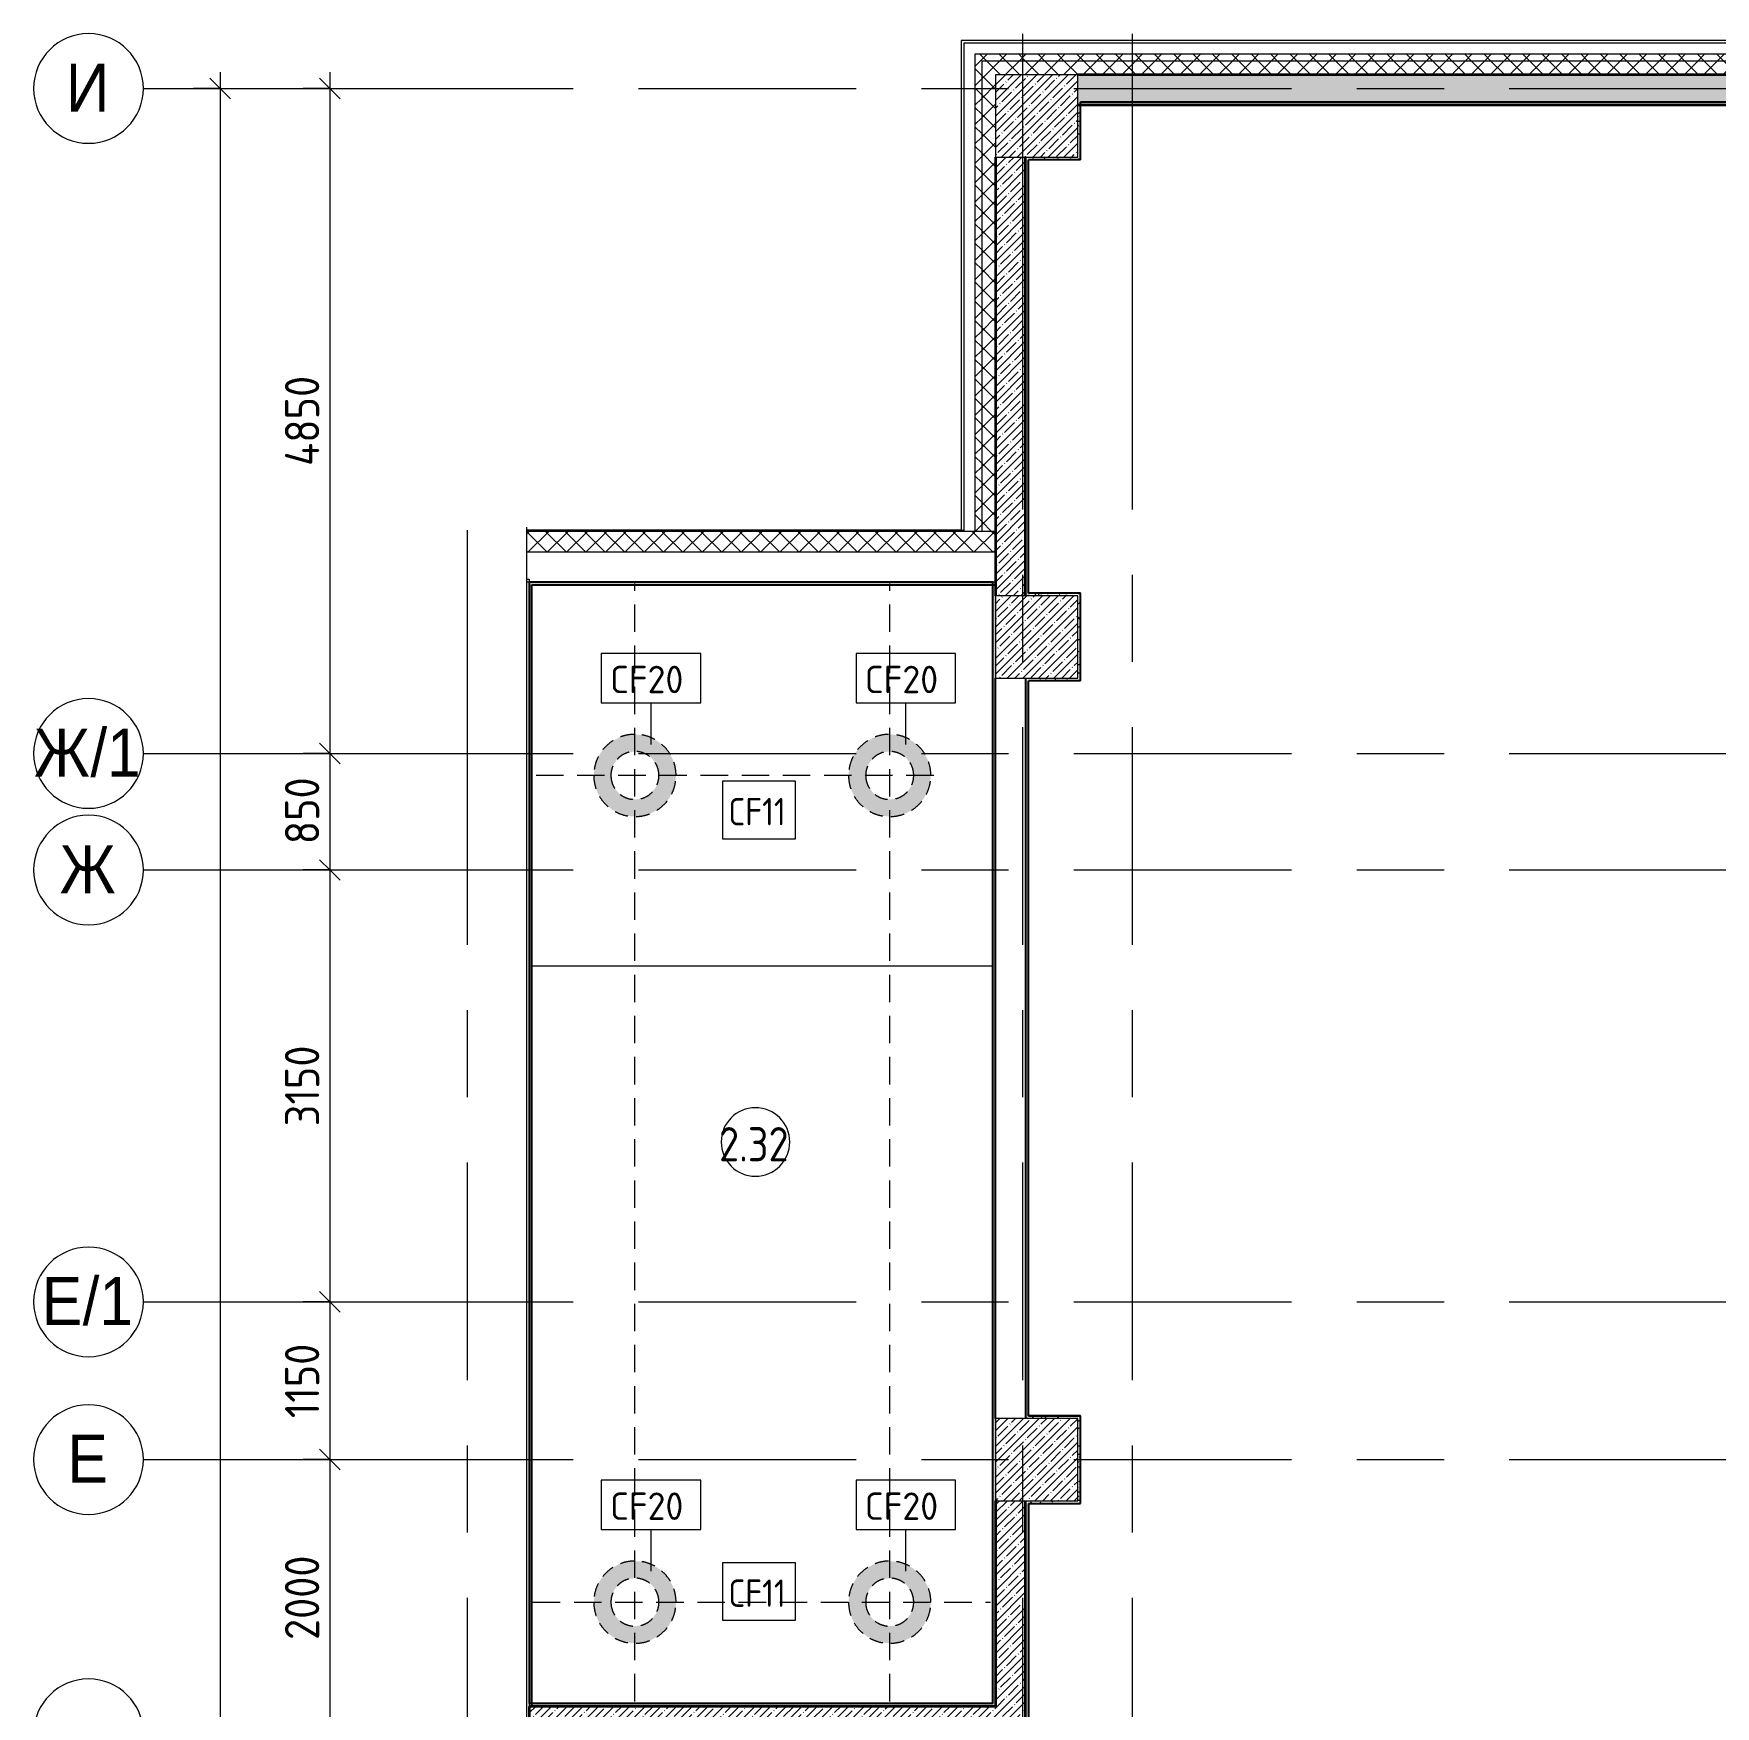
# Model space of a CAD drawing. Header units: millimetres. Extents: x 35146 to 234858, y -8553 to 29000.
# Drawn here: x 35146 to 47410, y 15200 to 27400 of the extents above; entities that cross this region are included whole.
import ezdxf

# ---------------------------------------------------------------- set-up
doc = ezdxf.new("R2010")
doc.units = ezdxf.units.MM
for name, pattern in [('200_ШТРИХ__ш1_п0_6_', [160, 100, -60]), ('ADSK_Штрих_ш2 п1', [300, 200, -100]), ('Осевая', [3175, 635, -476.25, 1587.5, -476.25])]:
    doc.linetypes.add(name, pattern=pattern)
for name, color, linetype, lineweight in [('A-ANNO-DIMS', 7, 'Continuous', 9), ('A-ANNO-DIMS-100', 7, 'Continuous', 9), ('A-AREA-IDEN', 7, 'Continuous', 9), ('A-CLNG-IDEN', 7, 'Continuous', 9), ('A-DETL-1', 7, 'ADSK_Штрих_ш2 п1', 9), ('A-DETL-GENF', 7, 'Continuous', 9), ('A-DETL-MBND', 7, '200_ШТРИХ__ш1_п0_6_', 9), ('A-DETL-MBND-1', 7, 'Continuous', 9), ('A-FLOR', 7, 'Continuous', 9), ('A-WALL', 7, 'Continuous', 9), ('I-WALL', 7, 'Continuous', 9), ('S-COLS', 7, 'Continuous', 9), ('Оси', 7, 'Continuous', 9), ('Оси-1', 7, 'Continuous', 20), ('Оси-2', 7, 'Осевая', 9)]:
    doc.layers.add(name, color=color, linetype=linetype, lineweight=lineweight)
for name, color, linetype, lineweight, true_color in [('A-WALL-1', 7, 'Continuous', 25, 0x3c3c3c), ('A-WALL-2', 7, 'Continuous', 13, 0x3c3c3c), ('A-WALL-3', 7, 'Continuous', 35, 0x3c3c3c), ('A-WALL-FNSH-1', 7, 'Continuous', 9, 0x3c3c3c), ('A-WALL-FNSH-2', 7, 'Continuous', 13, 0x3c3c3c), ('G-ANNO-TEXT-1', 7, 'Continuous', 9, 0x3c3c3c)]:
    doc.layers.add(name, color=color, linetype=linetype, lineweight=lineweight, true_color=true_color)
doc.styles.add('Arial', font='arial.ttf', dxfattribs={"width": 0.9, "height": 350})
doc.styles.add('GOST Common', font='GOST_Common.ttf', dxfattribs={"width": 0.9, "height": 250})
doc.styles.add('GOST Common_1', font='GOST_Common.ttf', dxfattribs={"height": 200})
doc.styles.add('GOST Common_3', font='GOST_Common.ttf', dxfattribs={"width": 0.9, "height": 200})
doc.styles.add('ISOCPEUR', font='isocpeur.ttf', dxfattribs={"width": 0.9, "height": 250})
doc.dimstyles.new('ISO-2_5_0_9К_БОЛЬШОЙ', dxfattribs={"dimscale": 304.8, "dimtxt": 248.995294, "dimasz": 0.492126, "dimexe": 0.393701, "dimexo": 0.984252, "dimgap": 0, "dimtad": 1, "dimdec": 0, "dimrnd": 10, "dimzin": 0, "dimdsep": 46, "dimtxsty": 'ISOCPEUR', "dimblk1": 'OBLIQUE', "dimblk2": 'OBLIQUE', "dimsah": 1, "dimcen": 0.09, "dimdle": 0.393701, "dimazin": 0, "dimtfac": 1, "dimtdec": 4, "dimtix": 1, "dimtmove": 0, "dimatfit": 3, "dimfxl": 1, "dimtvp": 1, "dimtolj": 1, "dimtzin": 0, "dimarcsym": 2})
doc.dimstyles.new('ISO-2_5_0_9К_БОЛЬШОЙ_1', dxfattribs={"dimscale": 304.8, "dimtxt": 248.995294, "dimasz": 0.492126, "dimexe": 0.393701, "dimexo": 0.984252, "dimgap": 0, "dimtad": 1, "dimdec": 0, "dimrnd": 10, "dimzin": 0, "dimdsep": 46, "dimtxsty": 'ISOCPEUR', "dimblk1": 'OBLIQUE', "dimblk2": 'OBLIQUE', "dimsah": 1, "dimcen": 0.09, "dimdle": 0.393701, "dimazin": 0, "dimtfac": 1, "dimtdec": 4, "dimtix": 1, "dimtmove": 2, "dimatfit": 3, "dimfxl": 1, "dimtvp": 1, "dimtolj": 1, "dimtzin": 0, "dimarcsym": 2})
pattern_1 = [(45, (0, 0), (-57.02463, 57.02463), []), (45, (57.025, 0), (-57.02463, 57.02463), [100.806, -20.161, 3.353, -16.808])]
pattern_2 = [(45, (0, 0), (-70.71068, 70.71068), []), (135, (0, 0), (-70.71068, -70.71068), [])]
pattern_3 = [(0, (0, 0), (121.92, 30.48), [10.058, -81.382, 10.058, -81.382, -487.68]), (0, (0, 0), (121.92, 30.48), [-182.88, 10.058, -172.822, 10.058, -81.382, -213.36]), (0, (0, 0), (121.92, 30.48), [-457.2, 10.058, -50.902, 10.058, -142.342]), (120, (45.72, 15.24), (-87.356454, 90.345817), [10.058, -81.382, 10.058, -81.382, -487.68]), (120, (45.72, 15.24), (-87.356454, 90.345817), [-182.88, 10.058, -172.822, 10.058, -81.382, -213.36]), (120, (45.72, 15.24), (-87.356454, 90.345817), [-457.2, 10.058, -50.902, 10.058, -142.342]), (240, (60.96, 76.2), (-34.563546, -120.825817), [10.058, -81.382, 10.058, -81.382, -487.68]), (240, (60.96, 76.2), (-34.563546, -120.825817), [-182.88, 10.058, -172.822, 10.058, -81.382, -213.36]), (240, (60.96, 76.2), (-34.563546, -120.825817), [-457.2, 10.058, -50.902, 10.058, -142.342])]

# ---------------------------------------------------------------- blocks, each defined once
blk = doc.blocks.new('BSC_Колонна _Прямоугольная - 600х600-V15-План потолков с обозначением видов отделки и геометрии 2 этажа в осях 12-23')
at = {"layer": 'S-COLS'}
h = blk.add_hatch(dxfattribs=at)
h.set_pattern_fill('FP_23', color=256, style=0, pattern_type=2)
h.set_pattern_definition([(45, (-42460, -26800), (-57.02463, 57.02463), []), (45, (-42402.975, -26800), (-57.02463, 57.02463), [100.806, -20.161, 3.353, -16.808])])
h.paths.add_polyline_path([(-300, -300), (300, -300), (300, 300), (-300, 300), (-300, 171)])
for p, q in [((300, 300), (-300, 300)), ((-300, 300), (-300, -300)), ((300, -300), (300, 300)), ((-300, -300), (300, -300))]:
    blk.add_line(p, q, dxfattribs=at)
blk = doc.blocks.new('BSC_Колонна _Прямоугольная - 600х600-V18-План потолков с обозначением видов отделки и геометрии 2 этажа в осях 12-23')
at = {"layer": 'S-COLS'}
h = blk.add_hatch(dxfattribs=at)
h.set_pattern_fill('FP_27', color=256, style=0, pattern_type=2)
h.set_pattern_definition([(45, (-42460, -17000), (-57.02463, 57.02463), []), (45, (-42402.975, -17000), (-57.02463, 57.02463), [100.806, -20.161, 3.353, -16.808])])
h.paths.add_polyline_path([(-300, -300), (300, -300), (300, 300), (-300, 300)])
for p, q in [((300, 300), (-300, 300)), ((-300, 300), (-300, -300)), ((300, -300), (300, 300)), ((-300, -300), (300, -300))]:
    blk.add_line(p, q, dxfattribs=at)
blk = doc.blocks.new('BSC_Колонна _Прямоугольная - 600х600-V19-План потолков с обозначением видов отделки и геометрии 2 этажа в осях 12-23')
at = {"layer": 'S-COLS'}
h = blk.add_hatch(dxfattribs=at)
h.set_pattern_fill('FP_28', color=256, style=0, pattern_type=2)
h.set_pattern_definition([(45, (-42460, -23000), (-57.02463, 57.02463), []), (45, (-42402.975, -23000), (-57.02463, 57.02463), [100.806, -20.161, 3.353, -16.808])])
h.paths.add_polyline_path([(-300, -300), (300, -300), (300, 300), (-300, 300)])
for p, q in [((300, 300), (-300, 300)), ((-300, 300), (-300, -300)), ((300, -300), (300, 300)), ((-300, -300), (300, -300))]:
    blk.add_line(p, q, dxfattribs=at)
blk = doc.blocks.new('DET_L_Линия разрыва - М100-30654842-План потолков с обозначением видов отделки и геометрии 2 этажа в осях 12-23')
at = {"layer": 'A-DETL-GENF'}
blk.add_line((11740, 0), (0, 0), dxfattribs=at)
blk = doc.blocks.new('Ось сетки - D8-29747960-План потолков с обозначением видов отделки и геометрии 2 этажа в осях 12-23')
at = {"layer": 'Оси-1'}
for start, end in [(360, 180), (180, 360)]:
    blk.add_arc((0, 0), 4, start, end, dxfattribs=at)
blk = doc.blocks.new('DIMBLOCK1-План потолков с обозначением видов отделки и геометрии 2 этажа в осях 12-23')
at = {"layer": 'A-ANNO-DIMS-100'}
for p, q in [((37306, 27120), (37306, 22150)), ((37112, 27000), (37426, 27000)), ((37306, 27000), (37112, 27000)), ((37112, 22150), (37426, 22150)), ((37306, 22150), (37112, 22150))]:
    blk.add_line(p, q, dxfattribs=at)
at = {"layer": 'A-ANNO-DIMS-100', "lineweight": 20}
for p, q in [((37306, 27000), (37231, 27075)), ((37306, 27000), (37381, 26925)), ((37306, 22150), (37231, 22225)), ((37306, 22150), (37381, 22075))]:
    blk.add_line(p, q, dxfattribs=at)
at = {"layer": 'A-ANNO-DIMS-100', "color": 0, "insert": (36979, 24247), "char_height": 250, "width": 787.21, "attachment_point": 1, "rotation": 90, "line_spacing_factor": 1.149209, "style": 'ISOCPEUR'}
blk.add_mtext('4850', dxfattribs=at)
blk = doc.blocks.new('_Oblique')
at = {"color": 0, "linetype": 'ByBlock', "lineweight": -2}
blk.add_line((-0.5, -0.5), (0.5, 0.5), dxfattribs=at)
blk = doc.blocks.new('DIMBLOCK2-План потолков с обозначением видов отделки и геометрии 2 этажа в осях 12-23')
at = {"layer": 'A-ANNO-DIMS-100', "lineweight": 20}
for p, q in [((37306, 22150), (37231, 22225)), ((37306, 22150), (37381, 22075)), ((37306, 21300), (37231, 21375)), ((37306, 21300), (37381, 21225))]:
    blk.add_line(p, q, dxfattribs=at)
at = {"layer": 'A-ANNO-DIMS-100'}
for p, q in [((37112, 22150), (37426, 22150)), ((37306, 22150), (37112, 22150)), ((37306, 22150), (37306, 21300)), ((37112, 21300), (37426, 21300)), ((37306, 21300), (37112, 21300))]:
    blk.add_line(p, q, dxfattribs=at)
at = {"layer": 'A-ANNO-DIMS-100', "color": 0, "insert": (36979, 21488), "char_height": 250, "width": 568.86, "attachment_point": 1, "rotation": 90, "line_spacing_factor": 1.149209, "style": 'ISOCPEUR'}
blk.add_mtext('850', dxfattribs=at)
blk = doc.blocks.new('DIMBLOCK3-План потолков с обозначением видов отделки и геометрии 2 этажа в осях 12-23')
at = {"layer": 'A-ANNO-DIMS-100', "lineweight": 20}
for p, q in [((37306, 21300), (37231, 21375)), ((37306, 21300), (37381, 21225)), ((37306, 18150), (37231, 18225)), ((37306, 18150), (37381, 18075))]:
    blk.add_line(p, q, dxfattribs=at)
at = {"layer": 'A-ANNO-DIMS-100'}
for p, q in [((37112, 21300), (37426, 21300)), ((37306, 21300), (37112, 21300)), ((37306, 21300), (37306, 18150)), ((37112, 18150), (37426, 18150)), ((37306, 18150), (37112, 18150))]:
    blk.add_line(p, q, dxfattribs=at)
at = {"layer": 'A-ANNO-DIMS-100', "color": 0, "insert": (36979, 19431), "char_height": 250, "width": 706.76, "attachment_point": 1, "rotation": 90, "line_spacing_factor": 1.149209, "style": 'ISOCPEUR'}
blk.add_mtext('3150', dxfattribs=at)
blk = doc.blocks.new('DIMBLOCK4-План потолков с обозначением видов отделки и геометрии 2 этажа в осях 12-23')
at = {"layer": 'A-ANNO-DIMS-100', "lineweight": 20}
for p, q in [((37306, 18150), (37231, 18225)), ((37306, 18150), (37381, 18075)), ((37306, 17000), (37231, 17075)), ((37306, 17000), (37381, 16925))]:
    blk.add_line(p, q, dxfattribs=at)
at = {"layer": 'A-ANNO-DIMS-100'}
for p, q in [((37112, 18150), (37426, 18150)), ((37306, 18150), (37112, 18150)), ((37306, 18150), (37306, 17000)), ((37112, 17000), (37426, 17000)), ((37306, 17000), (37112, 17000))]:
    blk.add_line(p, q, dxfattribs=at)
at = {"layer": 'A-ANNO-DIMS-100', "color": 0, "insert": (36979, 17302), "char_height": 250, "width": 655.05, "attachment_point": 1, "rotation": 90, "line_spacing_factor": 1.149209, "style": 'ISOCPEUR'}
blk.add_mtext('1150', dxfattribs=at)
blk = doc.blocks.new('DIMBLOCK5-План потолков с обозначением видов отделки и геометрии 2 этажа в осях 12-23')
at = {"layer": 'A-ANNO-DIMS-100', "lineweight": 20}
for p, q in [((37306, 17000), (37231, 17075)), ((37306, 17000), (37381, 16925)), ((37306, 15000), (37231, 15075)), ((37306, 15000), (37381, 14925))]:
    blk.add_line(p, q, dxfattribs=at)
at = {"layer": 'A-ANNO-DIMS-100'}
for p, q in [((37112, 17000), (37426, 17000)), ((37306, 17000), (37112, 17000)), ((37306, 17000), (37306, 15000)), ((37112, 15000), (37426, 15000)), ((37306, 15000), (37112, 15000))]:
    blk.add_line(p, q, dxfattribs=at)
at = {"layer": 'A-ANNO-DIMS-100', "color": 0, "insert": (36979, 15684), "char_height": 250, "width": 758.48, "attachment_point": 1, "rotation": 90, "line_spacing_factor": 1.149209, "style": 'ISOCPEUR'}
blk.add_mtext('2000', dxfattribs=at)
blk = doc.blocks.new('DIMBLOCK13-План потолков с обозначением видов отделки и геометрии 2 этажа в осях 12-23')
at = {"layer": 'A-ANNO-DIMS-100'}
for p, q in [((36506, 27120), (36506, -120)), ((36312, 27000), (36626, 27000)), ((36506, 27000), (36312, 27000)), ((36312, 0), (36626, 0)), ((36506, 0), (36312, 0))]:
    blk.add_line(p, q, dxfattribs=at)
at = {"layer": 'A-ANNO-DIMS-100', "lineweight": 20}
for p, q in [((36506, 27000), (36431, 27075)), ((36506, 27000), (36581, 26925)), ((36506, 0), (36431, 75)), ((36506, 0), (36581, -75))]:
    blk.add_line(p, q, dxfattribs=at)
at = {"layer": 'A-ANNO-DIMS-100', "color": 0, "insert": (36179, 13800), "char_height": 250, "width": 948.1, "attachment_point": 1, "rotation": 90, "line_spacing_factor": 1.149209, "style": 'ISOCPEUR'}
blk.add_mtext('27000', dxfattribs=at)
blk = doc.blocks.new('Марка_Помещения - Номер-25198446-План потолков с обозначением видов отделки и геометрии 2 этажа в осях 12-23')
at = {"layer": 'A-AREA-IDEN'}
for start, end in [(360, 180), (180, 360)]:
    blk.add_arc((0, 0), 2.5, start, end, dxfattribs=at)
blk = doc.blocks.new('М_потолков - Марка_ Имя типа-25382930-План потолков с обозначением видов отделки и геометрии 2 этажа в осях 12-23')
at = {"layer": 'A-CLNG-IDEN'}
for p, q in [((3.625, 1.984375), (-3.625, 1.984375)), ((-3.625, 1.984375), (-3.625, -1.59375)), ((3.625, -1.59375), (3.625, 1.984375)), ((-3.625, -1.59375), (3.625, -1.59375))]:
    blk.add_line(p, q, dxfattribs=at)

msp = doc.modelspace()

# ---------------------------------------------------------------- hatches: boundary and pattern name
at = {"layer": 'A-DETL-MBND-1'}
h = msp.add_hatch(color=256, dxfattribs=at)
h.paths.add_polyline_path([(39531, 21689.5), (39589.6, 21695.3), (39645.8, 21712.3), (39697.7, 21740.1), (39743.2, 21777.4), (39780.5, 21822.8), (39808.2, 21874.7), (39825.3, 21931), (39831, 21989.5), (39825.3, 22048), (39808.2, 22104.3), (39780.5, 22156.2), (39743.2, 22201.6), (39697.7, 22238.9), (39645.8, 22266.7), (39589.6, 22283.7), (39531, 22289.5), (39472.5, 22283.7), (39416.2, 22266.7), (39364.4, 22238.9), (39318.9, 22201.6), (39281.6, 22156.2), (39253.9, 22104.3), (39236.8, 22048), (39231, 21989.5), (39236.8, 21931), (39253.9, 21874.7), (39281.6, 21822.8), (39318.9, 21777.4), (39364.4, 21740.1), (39416.2, 21712.3), (39472.5, 21695.3)])
h.paths.add_polyline_path([(39531, 21814.5), (39485.7, 21820.5), (39443.5, 21837.9), (39407.3, 21865.8), (39379.5, 21902), (39362, 21944.2), (39356, 21989.5), (39362, 22034.8), (39379.5, 22077), (39407.3, 22113.2), (39443.5, 22141.1), (39485.7, 22158.5), (39531, 22164.5), (39576.3, 22158.5), (39618.5, 22141.1), (39654.8, 22113.2), (39682.6, 22077), (39700.1, 22034.8), (39706, 21989.5), (39700.1, 21944.2), (39682.6, 21902), (39654.8, 21865.8), (39618.5, 21837.9), (39576.3, 21820.5)])
h = msp.add_hatch(color=256, dxfattribs=at)
h.paths.add_polyline_path([(41389, 21689.5), (41447.5, 21695.3), (41503.8, 21712.3), (41555.7, 21740.1), (41601.1, 21777.4), (41638.4, 21822.8), (41666.2, 21874.7), (41683.2, 21931), (41689, 21989.5), (41683.2, 22048), (41666.2, 22104.3), (41638.4, 22156.2), (41597.3, 22204.8), (41555.7, 22238.9), (41503.8, 22266.7), (41447.5, 22283.7), (41389, 22289.5), (41330.5, 22283.7), (41274.2, 22266.7), (41222.3, 22238.9), (41176.9, 22201.6), (41139.6, 22156.2), (41111.8, 22104.3), (41094.8, 22048), (41089, 21989.5), (41094.8, 21931), (41111.8, 21874.7), (41139.6, 21822.8), (41176.9, 21777.4), (41222.3, 21740.1), (41274.2, 21712.3), (41330.5, 21695.3)])
h.paths.add_polyline_path([(41389, 21814.5), (41343.7, 21820.5), (41301.5, 21837.9), (41265.3, 21865.8), (41237.4, 21902), (41220, 21944.2), (41214, 21989.5), (41220, 22034.8), (41237.4, 22077), (41265.3, 22113.2), (41301.5, 22141.1), (41343.7, 22158.5), (41389, 22164.5), (41434.3, 22158.5), (41476.5, 22141.1), (41512.7, 22113.2), (41540.6, 22077), (41558, 22034.8), (41564, 21989.5), (41558, 21944.2), (41540.6, 21902), (41512.7, 21865.8), (41476.5, 21837.9), (41434.3, 21820.5)])
h = msp.add_hatch(color=256, dxfattribs=at)
h.paths.add_polyline_path([(39531, 15660), (39589.6, 15665.8), (39645.8, 15682.8), (39697.7, 15710.6), (39743.2, 15747.9), (39780.5, 15793.3), (39808.2, 15845.2), (39825.3, 15901.5), (39831, 15960), (39825.3, 16018.5), (39808.2, 16074.8), (39780.5, 16126.7), (39743.2, 16172.1), (39697.7, 16209.4), (39645.8, 16237.2), (39589.6, 16254.2), (39531, 16260), (39472.5, 16254.2), (39416.2, 16237.2), (39364.4, 16209.4), (39318.9, 16172.1), (39281.6, 16126.7), (39253.9, 16074.8), (39236.8, 16018.5), (39231, 15960), (39236.8, 15901.5), (39253.9, 15845.2), (39281.6, 15793.3), (39318.9, 15747.9), (39364.4, 15710.6), (39416.2, 15682.8), (39472.5, 15665.8)])
h.paths.add_polyline_path([(39531, 15785), (39485.7, 15791), (39443.5, 15808.4), (39407.3, 15836.3), (39379.5, 15872.5), (39362, 15914.7), (39356, 15960), (39362, 16005.3), (39379.5, 16047.5), (39407.3, 16083.7), (39443.5, 16111.6), (39485.7, 16129), (39531, 16135), (39576.3, 16129), (39618.5, 16111.6), (39654.8, 16083.7), (39682.6, 16047.5), (39700.1, 16005.3), (39706, 15960), (39700.1, 15914.7), (39682.6, 15872.5), (39654.8, 15836.3), (39618.5, 15808.4), (39576.3, 15791)])
h = msp.add_hatch(color=256, dxfattribs=at)
h.paths.add_polyline_path([(41389, 15660), (41447.5, 15665.8), (41503.8, 15682.8), (41555.7, 15710.6), (41601.1, 15747.9), (41638.4, 15793.3), (41666.2, 15845.2), (41683.2, 15901.5), (41689, 15960), (41683.2, 16018.5), (41666.2, 16074.8), (41638.4, 16126.7), (41601.1, 16172.1), (41555.7, 16209.4), (41503.8, 16237.2), (41447.5, 16254.2), (41389, 16260), (41330.5, 16254.2), (41274.2, 16237.2), (41222.3, 16209.4), (41176.9, 16172.1), (41139.6, 16126.7), (41111.8, 16074.8), (41094.8, 16018.5), (41089, 15960), (41094.8, 15901.5), (41111.8, 15845.2), (41139.6, 15793.3), (41176.9, 15747.9), (41222.3, 15710.6), (41274.2, 15682.8), (41330.5, 15665.8)])
h.paths.add_polyline_path([(41389, 15785), (41343.7, 15791), (41301.5, 15808.4), (41265.3, 15836.3), (41237.4, 15872.5), (41220, 15914.7), (41214, 15960), (41220, 16005.3), (41237.4, 16047.5), (41265.3, 16083.7), (41301.5, 16111.6), (41343.7, 16129), (41389, 16135), (41434.3, 16129), (41476.5, 16111.6), (41512.7, 16083.7), (41540.6, 16047.5), (41558, 16005.3), (41564, 15960), (41558, 15914.7), (41540.6, 15872.5), (41512.7, 15836.3), (41476.5, 15808.4), (41434.3, 15791)])
at = {"layer": 'A-WALL'}
h = msp.add_hatch(dxfattribs=at)
h.set_pattern_fill('FP_20', color=256, style=0, pattern_type=2)
h.set_pattern_definition(pattern_2)
h.paths.add_polyline_path([(84980.7, 27200), (84980.7, 27250), (42010, 27250), (42010, 27200), (82276.5, 27200)])
h = msp.add_hatch(dxfattribs=at)
h.set_pattern_fill('FP_20', color=256, style=0, pattern_type=2)
h.set_pattern_definition(pattern_2)
h.paths.add_polyline_path([(42060, 23770), (42060, 27200), (42010, 27200), (42010, 23770)])
h = msp.add_hatch(dxfattribs=at)
h.set_pattern_fill('FP_20', color=256, style=0, pattern_type=2)
h.set_pattern_definition(pattern_2)
h.paths.add_polyline_path([(84980.7, 27100), (84980.7, 27200), (42060, 27200), (42060, 27100), (84200, 27100)])
h = msp.add_hatch(dxfattribs=at)
h.set_pattern_fill('FP_20', color=256, style=0, pattern_type=2)
h.set_pattern_definition(pattern_2)
h.paths.add_polyline_path([(42160, 23770), (42160, 27100), (42060, 27100), (42060, 23770)])
h = msp.add_hatch(dxfattribs=at)
h.set_pattern_fill('FP_20', color=256, style=0, pattern_type=2)
h.set_pattern_definition(pattern_2)
h.paths.add_polyline_path([(42160, 23620), (42160, 23770), (38742.7, 23770), (38742.7, 23620), (41230.8, 23620)])
at = {"layer": 'I-WALL'}
h = msp.add_hatch(dxfattribs=at)
h.set_pattern_fill('FP_17', color=256, style=0, pattern_type=2)
h.set_pattern_definition(pattern_1)
h.paths.add_polyline_path([(66140, 26880), (66160, 26880), (66160, 27100), (42760, 27100), (42760, 26880), (64685.5, 26880)])
h = msp.add_hatch(dxfattribs=at)
h.set_pattern_fill('FP_45', color=256, style=0, pattern_type=2)
h.set_pattern_definition(pattern_3)
h.paths.add_polyline_path([(42780, 26480), (42780, 26880), (42760, 26880), (42760, 26480)])
h = msp.add_hatch(dxfattribs=at)
h.set_pattern_fill('FP_45', color=256, style=0, pattern_type=2)
h.set_pattern_definition(pattern_3)
h.paths.add_polyline_path([(42780, 26880), (48160, 26880), (48160, 26900), (42780, 26900)])
h = msp.add_hatch(dxfattribs=at)
h.set_pattern_fill('FP_17', color=256, style=0, pattern_type=2)
h.set_pattern_definition(pattern_1)
h.paths.add_polyline_path([(42380, 23300), (42380, 26500), (42160, 26500), (42160, 23300)])
h = msp.add_hatch(dxfattribs=at)
h.set_pattern_fill('FP_45', color=256, style=0, pattern_type=2)
h.set_pattern_definition(pattern_3)
h.paths.add_polyline_path([(42401, 26480), (42760, 26480), (42760, 26500), (42380, 26500), (42380, 26480), (42400, 26480)])
h = msp.add_hatch(dxfattribs=at)
h.set_pattern_fill('FP_45', color=256, style=0, pattern_type=2)
h.set_pattern_definition(pattern_3)
h.paths.add_polyline_path([(42400, 23300), (42400, 26480), (42380, 26480), (42380, 23300)])
h = msp.add_hatch(dxfattribs=at)
h.set_pattern_fill('FP_45', color=256, style=0, pattern_type=2)
h.set_pattern_definition(pattern_3)
h.paths.add_polyline_path([(42160, 23380), (42160, 23400), (38760, 23400), (38760, 23380), (41230.8, 23380)])
h = msp.add_hatch(dxfattribs=at)
h.set_pattern_fill('FP_45', color=256, style=0, pattern_type=2)
h.set_pattern_definition(pattern_3)
h.paths.add_polyline_path([(38760, 15200), (38780, 15200), (38780, 23380), (38760, 23380), (38760, 15220)])
h = msp.add_hatch(dxfattribs=at)
h.set_pattern_fill('FP_45', color=256, style=0, pattern_type=2)
h.set_pattern_definition(pattern_3)
h.paths.add_polyline_path([(42160, 15220), (42160, 23400), (42140, 23400), (42140, 15220)])
h = msp.add_hatch(dxfattribs=at)
h.set_pattern_fill('FP_45', color=256, style=0, pattern_type=2)
h.set_pattern_definition(pattern_3)
h.paths.add_polyline_path([(42760, 23300), (42780, 23300), (42780, 23320), (42400, 23320), (42400, 23300), (42696.8, 23300)])
h = msp.add_hatch(dxfattribs=at)
h.set_pattern_fill('FP_45', color=256, style=0, pattern_type=2)
h.set_pattern_definition(pattern_3)
h.paths.add_polyline_path([(42780, 22680), (42780, 23300), (42760, 23300), (42760, 22680)])
h = msp.add_hatch(dxfattribs=at)
h.set_pattern_fill('FP_45', color=256, style=0, pattern_type=2)
h.set_pattern_definition(pattern_3)
h.paths.add_polyline_path([(42401, 22680), (42760, 22680), (42760, 22700), (42380, 22700), (42380, 22680), (42400, 22680)])
h = msp.add_hatch(dxfattribs=at)
h.set_pattern_fill('FP_45', color=256, style=0, pattern_type=2)
h.set_pattern_definition(pattern_3)
h.paths.add_polyline_path([(42400, 17300), (42400, 22680), (42380, 22680), (42380, 17300)])
h = msp.add_hatch(dxfattribs=at)
h.set_pattern_fill('FP_45', color=256, style=0, pattern_type=2)
h.set_pattern_definition(pattern_3)
h.paths.add_polyline_path([(42696.8, 17300), (42760, 17300), (42760, 17320), (42400, 17320), (42400, 17300)])
h = msp.add_hatch(dxfattribs=at)
h.set_pattern_fill('FP_45', color=256, style=0, pattern_type=2)
h.set_pattern_definition(pattern_3)
h.paths.add_polyline_path([(42780, 16680), (42780, 17320), (42760, 17320), (42760, 16680)])
h = msp.add_hatch(dxfattribs=at)
h.set_pattern_fill('FP_17', color=256, style=0, pattern_type=2)
h.set_pattern_definition(pattern_1)
h.paths.add_polyline_path([(42380, 15200), (42380, 16700), (42160, 16700), (42160, 15200)])
h = msp.add_hatch(dxfattribs=at)
h.set_pattern_fill('FP_45', color=256, style=0, pattern_type=2)
h.set_pattern_definition(pattern_3)
h.paths.add_polyline_path([(42401, 16680), (42760, 16680), (42760, 16700), (42380, 16700), (42380, 16680), (42400, 16680)])
h = msp.add_hatch(dxfattribs=at)
h.set_pattern_fill('FP_45', color=256, style=0, pattern_type=2)
h.set_pattern_definition(pattern_3)
h.paths.add_polyline_path([(42380, 12300), (42400, 12300), (42400, 16680), (42380, 16680), (42380, 13072.9)])
h = msp.add_hatch(dxfattribs=at)
h.set_pattern_fill('FP_45', color=256, style=0, pattern_type=2)
h.set_pattern_definition(pattern_3)
h.paths.add_polyline_path([(38780, 15200), (42160, 15200), (42160, 15220), (38760, 15220), (38760, 15200)])
h = msp.add_hatch(dxfattribs=at)
h.set_pattern_fill('FP_17', color=256, style=0, pattern_type=2)
h.set_pattern_definition(pattern_1)
h.paths.add_polyline_path([(40240, 14980), (42380, 14980), (42380, 15200), (38760, 15200), (38760, 14980)])

# ---------------------------------------------------------------- linework, layer by layer
at = {"layer": 'A-CLNG-IDEN'}
for p, q in [((39648.4, 22214.6), (39648.4, 22520.4)), ((41506.4, 22214.6), (41506.4, 22520.4)), ((39648.4, 16185.1), (39648.4, 16490.9)), ((41506.4, 16185.1), (41506.4, 16490.9))]:
    msp.add_line(p, q, dxfattribs=at)
at = {"layer": 'A-DETL-1'}
for p, q in [((39531, 15236.4), (39531, 23389.5)), ((41389, 15236.4), (41389, 23389.5)), ((41710, 21989.5), (38760, 21989.5)), ((38786.9, 15960), (42124, 15960))]:
    msp.add_line(p, q, dxfattribs=at)
at = {"layer": 'A-DETL-MBND'}
for p, q in [((38742.7, 23420.3), (38760, 23420.3)), ((38760, 23400), (38742.7, 23400)), ((38760, 23420.3), (38760, 23400)), ((42140, 23379), (38780, 23379))]:
    msp.add_line(p, q, dxfattribs=at)
for centre, radius, start, end in [((39531, 21989.5), 300, 0, 180), ((41389, 21989.5), 300, 0, 180), ((39531, 21989.5), 175, 0, 180), ((41389, 21989.5), 175, 0, 180), ((39531, 21989.5), 300, 180, 0), ((39531, 21989.5), 175, 180, 0), ((41389, 21989.5), 300, 180, 0), ((41389, 21989.5), 175, 180, 0), ((39531, 15960), 300, 0, 180), ((41389, 15960), 300, 0, 180), ((39531, 15960), 175, 0, 180), ((41389, 15960), 175, 0, 180), ((39531, 15960), 300, 180, 360), ((39531, 15960), 175, 180, 0), ((41389, 15960), 300, 180, 360), ((41389, 15960), 175, 180, 0)]:
    msp.add_arc(centre, radius, start, end, dxfattribs=at)
at = {"layer": 'A-FLOR'}
msp.add_line((38780, 20600), (42140, 20600), dxfattribs=at)
at = {"layer": 'A-WALL'}
for p, q in [((42010, 27250), (42010, 23770)), ((84980.7, 27250), (42010, 27250)), ((42060, 27200), (42060, 23770)), ((84980.7, 27200), (42060, 27200)), ((42160, 23770), (38742.7, 23770)), ((41910, 23778), (41930, 23778)), ((41930, 23773), (41930, 23770))]:
    msp.add_line(p, q, dxfattribs=at)
at = {"layer": 'A-WALL-1'}
for p, q in [((48160, 26900), (42780, 26900)), ((42780, 26480), (42780, 26900)), ((42780, 26880), (48160, 26880)), ((42380, 26500), (42380, 23300)), ((42400, 23320), (42400, 26480)), ((42780, 26480), (42400, 26480)), ((42140, 23400), (38760, 23400)), ((38760, 23400), (38760, 15220)), ((38780, 23380), (42160, 23380)), ((38780, 15200), (38780, 23380)), ((42140, 15220), (42140, 23400)), ((42780, 23320), (42400, 23320)), ((42780, 22680), (42780, 23320)), ((42160, 17300), (42160, 22700)), ((42380, 22700), (42380, 17300)), ((42400, 17320), (42400, 22680)), ((42780, 22680), (42400, 22680)), ((42400, 17320), (42780, 17320)), ((42780, 16680), (42780, 17320)), ((42400, 16680), (42780, 16680)), ((42400, 16680), (42400, 12320)), ((42140, 15220), (38760, 15220))]:
    msp.add_line(p, q, dxfattribs=at)
at = {"layer": 'A-WALL-2'}
for p, q in [((41930, 27330), (41930, 23773)), ((84980.7, 27330), (41930, 27330)), ((42760, 27100), (50364.8, 27100)), ((38742.7, 23620), (42160, 23620))]:
    msp.add_line(p, q, dxfattribs=at)
at = {"layer": 'A-WALL-3'}
for p, q in [((66160, 27100), (42760, 27100)), ((42760, 26880), (66160, 26880)), ((42160, 26500), (42160, 23300)), ((42380, 23300), (42380, 26500)), ((42160, 16700), (42160, 15200)), ((42380, 12300), (42380, 16700)), ((42160, 15200), (38760, 15200)), ((38760, 15200), (38760, 14980))]:
    msp.add_line(p, q, dxfattribs=at)
at = {"layer": 'A-WALL-FNSH-1'}
for p, q in [((41910, 27350), (41910, 23778)), ((84980.7, 27350), (41910, 27350)), ((41910, 23778), (38742.7, 23778))]:
    msp.add_line(p, q, dxfattribs=at)
at = {"layer": 'A-WALL-FNSH-2'}
for p, q in [((42781, 26880), (42781, 26900)), ((42781, 26479), (42781, 26879)), ((42781, 26879), (48140, 26879)), ((42401, 23320), (42401, 26479)), ((42401, 26479), (42781, 26479)), ((41930, 23773), (38742.7, 23773)), ((38781, 23379), (38780, 23379)), ((38781, 15220.5), (38781, 23379)), ((42139, 23379), (42139, 15220)), ((42140, 23379), (42139, 23379)), ((42781, 23321), (42400, 23321)), ((42781, 22679), (42781, 23321)), ((42400, 22679), (42781, 22679)), ((42401, 17321), (42401, 22680)), ((42781, 17321), (42401, 17321)), ((42781, 16679), (42781, 17321)), ((42401, 12321), (42401, 16679)), ((42401, 16679), (42781, 16679)), ((38780, 15220.5), (38781, 15220.5))]:
    msp.add_line(p, q, dxfattribs=at)
at = {"layer": 'G-ANNO-TEXT-1', "flags": 128}
for points in [[(40172.3, 21949.9), (40698.7, 21949.9), (40698.7, 21525.9), (40172.3, 21525.9)], [(40172.3, 16249.9), (40698.7, 16249.9), (40698.7, 15825.9), (40172.3, 15825.9)]]:
    msp.add_lwpolyline(points, close=True, dxfattribs=at)
at = {"layer": 'I-WALL'}
for p, q in [((42160, 23400), (42140, 23400)), ((38760, 15220), (38760, 15200))]:
    msp.add_line(p, q, dxfattribs=at)
at = {"layer": 'Оси'}
for p, q in [((42360, 24898.1), (42360, 27398.1)), ((43160, 24898.1), (43160, 27398.1)), ((35946.2, 27000), (38446.2, 27000)), ((38310, 21277.7), (38310, 23777.7)), ((35946.2, 22150), (38446.2, 22150)), ((35946.2, 21300), (38446.2, 21300)), ((35946.2, 18150), (38446.2, 18150)), ((35946.2, 17000), (38446.2, 17000))]:
    msp.add_line(p, q, dxfattribs=at)
at = {"layer": 'Оси-2'}
for p, q in [((38446.2, 27000), (82200, 27000)), ((42360, 593.7), (42360, 24898.1)), ((43160, 593.7), (43160, 24898.1)), ((38446.2, 22150), (82200, 22150)), ((38310, 593.7), (38310, 21277.7)), ((38446.2, 21300), (82200, 21300)), ((38446.2, 18150), (82200, 18150)), ((38446.2, 17000), (82200, 17000))]:
    msp.add_line(p, q, dxfattribs=at)

# ---------------------------------------------------------------- block references
at = {"layer": 'A-AREA-IDEN', "xscale": 99.99999999999993, "yscale": 99.99999999999993, "zscale": 99.99999999999993}
msp.add_blockref('Марка_Помещения - Номер-25198446-План потолков с обозначением видов отделки и геометрии 2 этажа в осях 12-23', (40410, 19316.4), dxfattribs=at)
at = {"layer": 'A-CLNG-IDEN', "xscale": 99.99999999999993, "yscale": 99.99999999999993, "zscale": 99.99999999999993}
for p in [(39648.4, 22679.8), (41506.4, 22679.8), (39648.4, 16650.3), (41506.4, 16650.3)]:
    msp.add_blockref('М_потолков - Марка_ Имя типа-25382930-План потолков с обозначением видов отделки и геометрии 2 этажа в осях 12-23', p, dxfattribs=at)
at = {"layer": 'A-DETL-GENF', "rotation": 270.0000000000003}
msp.add_blockref('DET_L_Линия разрыва - М100-30654842-План потолков с обозначением видов отделки и геометрии 2 этажа в осях 12-23', (38742.7, 23799.7), dxfattribs=at)
at = {"layer": 'S-COLS'}
for name, p in [('BSC_Колонна _Прямоугольная - 600х600-V15-План потолков с обозначением видов отделки и геометрии 2 этажа в осях 12-23', (42460, 26800)), ('BSC_Колонна _Прямоугольная - 600х600-V19-План потолков с обозначением видов отделки и геометрии 2 этажа в осях 12-23', (42460, 23000)), ('BSC_Колонна _Прямоугольная - 600х600-V18-План потолков с обозначением видов отделки и геометрии 2 этажа в осях 12-23', (42460, 17000))]:
    msp.add_blockref(name, p, dxfattribs=at)
at = {"layer": 'Оси-1', "xscale": 99.99999999999993, "yscale": 99.99999999999993, "zscale": 99.99999999999993, "rotation": 269.9999999999994}
for p in [(35546.2, 27000), (35546.2, 22150), (35546.2, 21300), (35546.2, 18150), (35546.2, 17000), (35546.2, 15000)]:
    msp.add_blockref('Ось сетки - D8-29747960-План потолков с обозначением видов отделки и геометрии 2 этажа в осях 12-23', p, dxfattribs=at)

# ---------------------------------------------------------------- texts
at = {"layer": 'A-AREA-IDEN', "insert": (40144.3, 19424.9), "char_height": 250, "width": 663.797, "attachment_point": 1, "style": 'GOST Common'}
msp.add_mtext('2.32', dxfattribs=at)
at = {"layer": 'A-CLNG-IDEN', "char_height": 200, "width": 705.485, "attachment_point": 1, "style": 'GOST Common_1'}
for insert in [(39349.6, 22789.6), (41207.6, 22789.6), (39349.6, 16760.1), (41207.6, 16760.1)]:
    msp.add_mtext('CF20', dxfattribs=dict(at, insert=insert))
at = {"layer": 'G-ANNO-TEXT-1', "char_height": 200, "width": 533.924, "attachment_point": 1, "style": 'GOST Common_3'}
for insert in [(40212.3, 21825.5), (40212.3, 16125.5)]:
    msp.add_mtext('CF11', dxfattribs=dict(at, insert=insert))
at = {"layer": 'Оси', "char_height": 350, "attachment_point": 1, "style": 'Arial'}
for s, insert, width in [('\\fArial|b0|i0|c204|p34|;\\W.9;И', (35381.7, 27181), 389.62), ('\\fArial|b0|i0|c204|p34|;\\W.9;Ж', (35149.5, 22331), 497.848), ('/1', (35560.3, 22331), 454.557), ('\\fArial|b0|i0|c204|p34|;\\W.9;Ж', (35337.2, 21481), 497.848), ('\\fArial|b0|i0|c204|p34|;\\W.9;Е', (35206.2, 18331), 360.759), ('/1', (35503.9, 18331), 454.557), ('\\fArial|b0|i0|c204|p34|;\\W.9;Е', (35393.4, 17181), 360.759)]:
    msp.add_mtext(s, dxfattribs=dict(at, insert=insert, width=width))

# ---------------------------------------------------------------- dimensions: what is measured, and where the dimension line sits
at = {"layer": 'A-ANNO-DIMS'}
dim = msp.add_linear_dim(base=(36506, 0), p1=(36612.1, 27000), p2=(36612.1, 0), angle=90, dimstyle='ISO-2_5_0_9К_БОЛЬШОЙ_1', override={"dimpost": '<>', "dimfxl": 26999.999823}, dxfattribs=at)
dim.commit()
dim.dimension.update_dxf_attribs({"geometry": 'DIMBLOCK13-План потолков с обозначением видов отделки и геометрии 2 этажа в осях 12-23', "text_midpoint": (36346.1, 14273.6), "dimtype": 160, "text_rotation": 90})
for base, p1, p2, override, picture, middle in [((37306, 22150), (37412.1, 27000), (37412.1, 22150), {"dimpost": '<>', "dimfxl": 4849.999753}, 'DIMBLOCK1-План потолков с обозначением видов отделки и геометрии 2 этажа в осях 12-23', (37181, 24575)), ((37306, 21300), (37412.1, 22150), (37412.1, 21300), {"dimpost": '<>', "dimfxl": 850}, 'DIMBLOCK2-План потолков с обозначением видов отделки и геометрии 2 этажа в осях 12-23', (37181, 21725)), ((37306, 18150), (37412.1, 21300), (37412.1, 18150), {"dimpost": '<>', "dimfxl": 3150}, 'DIMBLOCK3-План потолков с обозначением видов отделки и геометрии 2 этажа в осях 12-23', (37181, 19725)), ((37306, 17000), (37412.1, 18150), (37412.1, 17000), {"dimpost": '<>', "dimfxl": 1150}, 'DIMBLOCK4-План потолков с обозначением видов отделки и геометрии 2 этажа в осях 12-23', (37181, 17575)), ((37306, 15000), (37412.1, 17000), (37412.1, 15000), {"dimpost": '<>', "dimfxl": 2000.000075}, 'DIMBLOCK5-План потолков с обозначением видов отделки и геометрии 2 этажа в осях 12-23', (37181, 16000))]:
    dim = msp.add_linear_dim(base=base, p1=p1, p2=p2, angle=90, dimstyle='ISO-2_5_0_9К_БОЛЬШОЙ', override=override, dxfattribs=at)
    dim.commit()
    dim.dimension.update_dxf_attribs({"geometry": picture, "text_midpoint": middle})

doc.saveas('drawing.dxf')
